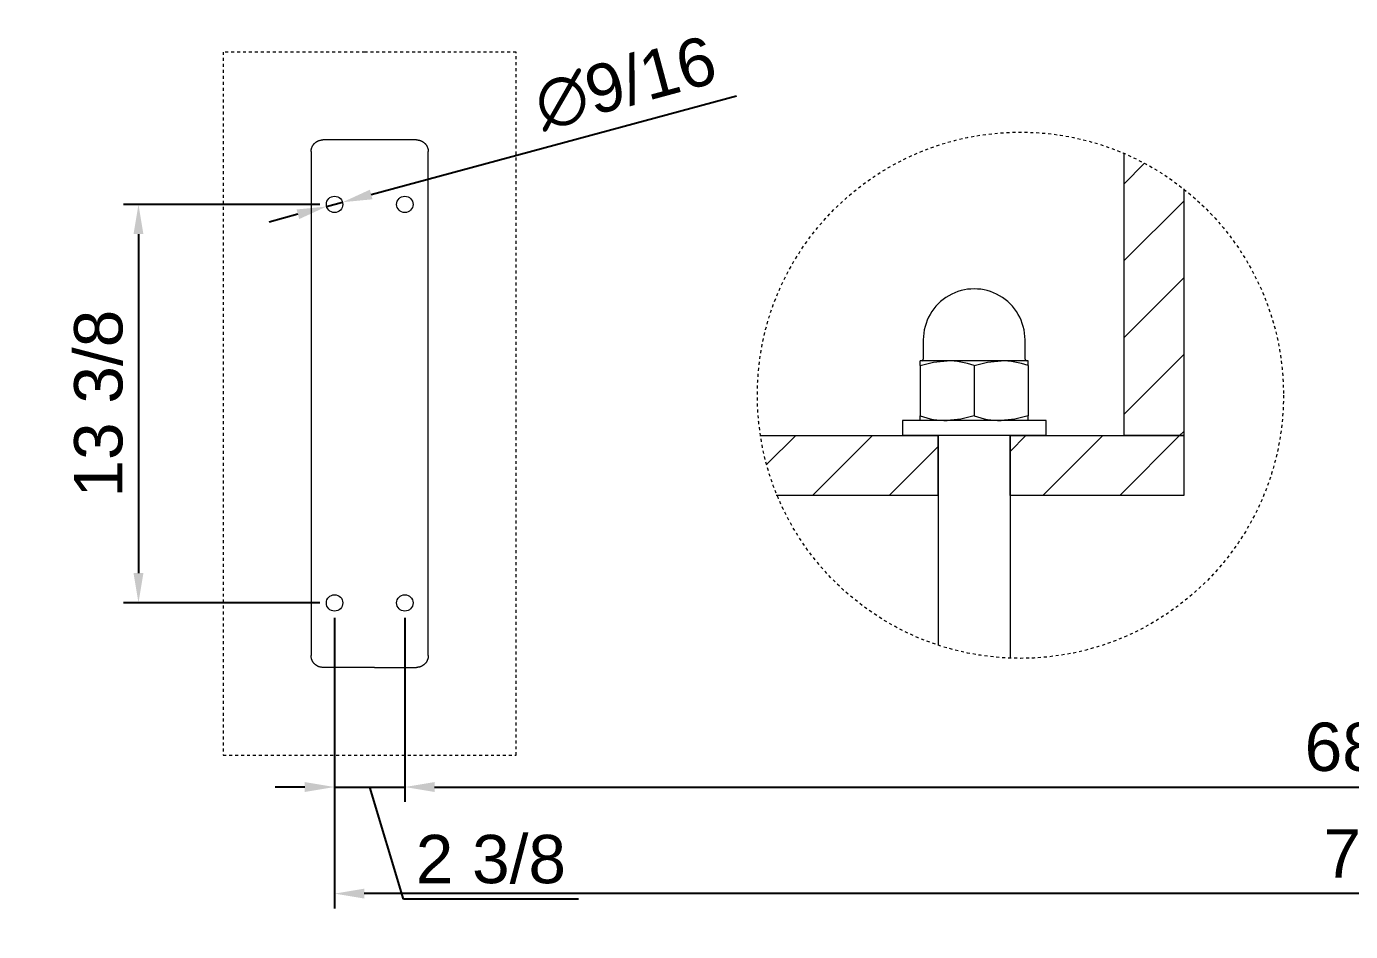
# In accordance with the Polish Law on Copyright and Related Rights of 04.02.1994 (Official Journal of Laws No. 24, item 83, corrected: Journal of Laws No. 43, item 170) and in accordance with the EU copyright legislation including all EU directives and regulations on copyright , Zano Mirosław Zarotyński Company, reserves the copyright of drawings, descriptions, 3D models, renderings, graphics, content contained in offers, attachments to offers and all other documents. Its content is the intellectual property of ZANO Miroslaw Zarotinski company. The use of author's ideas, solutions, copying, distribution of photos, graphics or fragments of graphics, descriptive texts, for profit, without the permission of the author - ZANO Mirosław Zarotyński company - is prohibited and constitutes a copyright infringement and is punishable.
# Model space of a CAD drawing. Header units: inches. Extents: x -6 to 165, y -5 to 126.
# Drawn here: x -5.84 to 38.66, y -5.33 to 25.08 of the extents above; entities that cross this region are included whole.
import ezdxf

# ---------------------------------------------------------------- set-up
doc = ezdxf.new("R2010")
doc.units = ezdxf.units.IN
doc.header["$PDSIZE"] = -1
doc.linetypes.add('HIDDEN', pattern=[1.905, 1.27, -0.635])
for name, color, linetype, lineweight in [('ZANO_R', 7, 'Continuous', 0), ('ZANO_R_przerywana', 250, 'HIDDEN', 0), ('ZANO_W', 1, 'Continuous', 0)]:
    doc.layers.add(name, color=color, linetype=linetype, lineweight=lineweight)
doc.styles.get("Standard").update_dxf_attribs({"font": 'arial.ttf'})
doc.dimstyles.new('amerykanie', dxfattribs={"dimtxt": 50, "dimasz": 50, "dimexe": 0.5, "dimexo": 0.5, "dimgap": 1, "dimtad": 1, "dimdec": 0, "dimzin": 0, "dimlunit": 5, "dimtxsty": 'Standard', "dimcen": 0.09, "dimclrd": 1, "dimclre": 1, "dimclrt": 1, "dimazin": 0, "dimtfac": 1, "dimtdec": 0, "dimtmove": 0, "dimatfit": 3, "dimfxl": 1, "dimtzin": 0, "dimarcsym": 1})

# ---------------------------------------------------------------- blocks, each defined once
blk = doc.blocks.new('*D369')
at = {"layer": 'Defpoints', "color": 0}
for p in [(4.518, 19.106), (-2.072, 5.715), (4.518, 5.715)]:
    blk.add_point(p, dxfattribs=at)
at = {"layer": 'ZANO_W', "color": 1, "lineweight": -2}
for p, q in [((4.018, 19.106), (-2.572, 19.106)), ((-2.072, 18.106), (-2.072, 6.715)), ((4.018, 5.715), (-2.572, 5.715))]:
    blk.add_line(p, q, dxfattribs=at)
at = {"layer": 'ZANO_W', "color": 1}
for points in [[(-1.905, 18.106), (-2.238, 18.106), (-2.072, 19.106)], [(-2.238, 6.715), (-1.905, 6.715), (-2.072, 5.715)]]:
    blk.add_solid(points, dxfattribs=at)
at = {"layer": 'ZANO_W', "color": 1, "insert": (-3.412, 12.41), "char_height": 1.625, "attachment_point": 5, "rotation": 90}
blk.add_mtext('13 3/8', dxfattribs=at)
blk = doc.blocks.new('*D370')
at = {"layer": 'Defpoints', "color": 0}
for p in [(4.518, 5.715), (6.881, 5.715), (6.881, -0.472)]:
    blk.add_point(p, dxfattribs=at)
at = {"layer": 'ZANO_W', "color": 1, "lineweight": -2}
for p, q in [((4.518, 5.215), (4.518, -0.972)), ((6.881, 5.215), (6.881, -0.972)), ((3.518, -0.472), (2.518, -0.472)), ((4.518, -0.472), (6.881, -0.472)), ((6.831, -4.244), (5.699, -0.472)), ((7.881, -0.472), (8.881, -0.472)), ((12.714, -4.244), (6.831, -4.244))]:
    blk.add_line(p, q, dxfattribs=at)
at = {"layer": 'ZANO_W', "color": 1}
for points in [[(3.518, -0.638), (3.518, -0.305), (4.518, -0.472)], [(7.881, -0.305), (7.881, -0.638), (6.881, -0.472)]]:
    blk.add_solid(points, dxfattribs=at)
at = {"layer": 'ZANO_W', "color": 1, "insert": (9.772, -2.903), "char_height": 1.625, "attachment_point": 5}
blk.add_mtext('2 3/8', dxfattribs=at)
blk = doc.blocks.new('*D371')
at = {"layer": 'Defpoints', "color": 0}
for p in [(6.881, 5.715), (74.935, 5.715), (74.935, -0.472)]:
    blk.add_point(p, dxfattribs=at)
at = {"layer": 'ZANO_W', "color": 1, "lineweight": -2}
for p, q in [((6.881, 5.215), (6.881, -0.972)), ((74.935, 5.215), (74.935, -0.972)), ((7.881, -0.472), (73.935, -0.472))]:
    blk.add_line(p, q, dxfattribs=at)
at = {"layer": 'ZANO_W', "color": 1}
for points in [[(7.881, -0.305), (7.881, -0.638), (6.881, -0.472)], [(73.935, -0.638), (73.935, -0.305), (74.935, -0.472)]]:
    blk.add_solid(points, dxfattribs=at)
at = {"layer": 'ZANO_W', "color": 1, "insert": (40.908, 0.869), "char_height": 1.625, "attachment_point": 5}
blk.add_mtext('68 1/16', dxfattribs=at)
blk = doc.blocks.new('*D373')
at = {"layer": 'Defpoints', "color": 0}
for p in [(4.518, 5.715), (77.298, 5.715), (4.518, -4.053)]:
    blk.add_point(p, dxfattribs=at)
at = {"layer": 'ZANO_W', "color": 1, "lineweight": -2}
for p, q in [((4.518, 5.215), (4.518, -4.553)), ((77.298, 5.215), (77.298, -4.553)), ((76.298, -4.053), (5.518, -4.053))]:
    blk.add_line(p, q, dxfattribs=at)
at = {"layer": 'ZANO_W', "color": 1}
for points in [[(5.518, -3.886), (5.518, -4.219), (4.518, -4.053)], [(76.298, -4.219), (76.298, -3.886), (77.298, -4.053)]]:
    blk.add_solid(points, dxfattribs=at)
at = {"layer": 'ZANO_W', "color": 1, "insert": (40.908, -2.712), "char_height": 1.625, "attachment_point": 5}
blk.add_mtext('72 3/4', dxfattribs=at)
blk = doc.blocks.new('*D374')
at = {"layer": 'Defpoints', "color": 0}
for p in [(4.784, 19.177), (4.252, 19.034)]:
    blk.add_point(p, dxfattribs=at)
at = {"layer": 'ZANO_W', "color": 1, "lineweight": -2}
for p, q in [((5.749, 19.438), (18.028, 22.753)), ((4.252, 19.034), (4.784, 19.177)), ((3.286, 18.773), (2.321, 18.512))]:
    blk.add_line(p, q, dxfattribs=at)
at = {"layer": 'ZANO_W', "color": 1}
for points in [[(5.706, 19.599), (5.793, 19.277), (4.784, 19.177)], [(3.33, 18.612), (3.243, 18.934), (4.252, 19.034)]]:
    blk.add_solid(points, dxfattribs=at)
at = {"layer": 'ZANO_W', "color": 1, "insert": (14.297, 23.17), "char_height": 1.625, "attachment_point": 5, "rotation": 15.1086}
blk.add_mtext('∅9/16', dxfattribs=at)

msp = doc.modelspace()

# ---------------------------------------------------------------- linework, layer by layer
at = {"layer": 'ZANO_R'}
for p, q in [((3.73099, 20.90464), (3.73214, 20.91804)), ((3.73214, 20.91804), (3.73374, 20.93139)), ((3.73374, 20.93139), (3.7358, 20.94468)), ((3.7358, 20.94468), (3.73831, 20.95789)), ((3.73831, 20.95789), (3.74127, 20.97101)), ((3.74127, 20.97101), (3.74468, 20.98402)), ((3.74468, 20.98402), (3.74853, 20.9969)), ((3.74853, 20.9969), (3.75281, 21.00965)), ((3.75281, 21.00965), (3.75753, 21.02224)), ((3.75753, 21.02224), (3.76268, 21.03466)), ((3.76268, 21.03466), (3.76825, 21.04691)), ((3.76825, 21.04691), (3.77423, 21.05895)), ((3.77423, 21.05895), (3.78062, 21.07078)), ((3.78062, 21.07078), (3.78741, 21.08239)), ((3.78741, 21.08239), (3.79459, 21.09376)), ((3.79459, 21.09376), (3.80216, 21.10488)), ((3.80216, 21.10488), (3.8101, 21.11573)), ((3.8101, 21.11573), (3.81841, 21.1263)), ((3.81841, 21.1263), (3.82707, 21.13659)), ((3.82707, 21.13659), (3.83608, 21.14657)), ((3.83608, 21.14657), (3.84543, 21.15624)), ((3.84543, 21.15624), (3.8551, 21.16559)), ((3.8551, 21.16559), (3.86508, 21.1746)), ((3.86508, 21.1746), (3.87537, 21.18326)), ((3.87537, 21.18326), (3.88594, 21.19157)), ((3.88594, 21.19157), (3.89679, 21.19951)), ((3.89679, 21.19951), (3.90791, 21.20708)), ((3.90791, 21.20708), (3.91928, 21.21426)), ((3.91928, 21.21426), (3.93089, 21.22105)), ((3.93089, 21.22105), (3.94272, 21.22744)), ((3.94272, 21.22744), (3.95476, 21.23342)), ((3.95476, 21.23342), (3.967, 21.23899)), ((3.967, 21.23899), (3.97943, 21.24413)), ((3.97943, 21.24413), (3.99202, 21.24885)), ((3.99202, 21.24885), (4.00477, 21.25314)), ((4.00477, 21.25314), (4.01765, 21.25699)), ((4.01765, 21.25699), (4.03066, 21.2604)), ((4.03066, 21.2604), (4.04378, 21.26336)), ((4.04378, 21.26336), (4.05699, 21.26587)), ((4.05699, 21.26587), (4.07028, 21.26793)), ((4.07028, 21.26793), (4.08363, 21.26953)), ((4.08363, 21.26953), (4.09703, 21.27068)), ((4.09703, 21.27068), (4.11046, 21.27136)), ((4.11046, 21.27136), (4.12391, 21.27159)), ((5.85677, 21.27159), (4.12391, 21.27159)), ((7.27457, 21.27159), (5.85677, 21.27159)), ((7.27457, 21.27159), (7.28802, 21.27136)), ((7.28802, 21.27136), (7.30145, 21.27068)), ((7.30145, 21.27068), (7.31484, 21.26953)), ((7.31484, 21.26953), (7.3282, 21.26793)), ((7.3282, 21.26793), (7.34149, 21.26587)), ((7.34149, 21.26587), (7.3547, 21.26336)), ((7.3547, 21.26336), (7.36782, 21.2604)), ((7.36782, 21.2604), (7.38082, 21.25699)), ((7.38082, 21.25699), (7.39371, 21.25314)), ((7.39371, 21.25314), (7.40646, 21.24885)), ((7.40646, 21.24885), (7.41905, 21.24413)), ((7.41905, 21.24413), (7.43147, 21.23899)), ((7.43147, 21.23899), (7.44371, 21.23342)), ((7.44371, 21.23342), (7.45576, 21.22744)), ((7.45576, 21.22744), (7.46759, 21.22105)), ((7.46759, 21.22105), (7.4792, 21.21426)), ((7.4792, 21.21426), (7.49057, 21.20708)), ((7.49057, 21.20708), (7.50169, 21.19951)), ((7.50169, 21.19951), (7.51254, 21.19157)), ((7.51254, 21.19157), (7.52311, 21.18326)), ((7.52311, 21.18326), (7.5334, 21.1746)), ((7.5334, 21.1746), (7.54338, 21.16559)), ((7.54338, 21.16559), (7.55305, 21.15624)), ((7.55305, 21.15624), (7.5624, 21.14657)), ((7.5624, 21.14657), (7.57141, 21.13659)), ((7.57141, 21.13659), (7.58007, 21.1263)), ((7.58007, 21.1263), (7.58838, 21.11573)), ((7.58838, 21.11573), (7.59632, 21.10488)), ((7.59632, 21.10488), (7.60389, 21.09376)), ((7.60389, 21.09376), (7.61107, 21.08239)), ((7.61107, 21.08239), (7.61786, 21.07078)), ((7.61786, 21.07078), (7.62425, 21.05895)), ((7.62425, 21.05895), (7.63023, 21.04691)), ((7.63023, 21.04691), (7.6358, 21.03466)), ((7.6358, 21.03466), (7.64094, 21.02224)), ((7.64094, 21.02224), (7.64566, 21.00965)), ((7.64566, 21.00965), (7.64995, 20.9969)), ((7.64995, 20.9969), (7.6538, 20.98402)), ((7.6538, 20.98402), (7.6572, 20.97101)), ((7.6572, 20.97101), (7.66016, 20.95789)), ((7.66016, 20.95789), (7.66268, 20.94468)), ((7.66268, 20.94468), (7.66473, 20.93139)), ((7.66473, 20.93139), (7.66634, 20.91804)), ((7.66634, 20.91804), (7.66748, 20.90464)), ((3.73008, 20.87776), (3.7303, 20.89121)), ((3.73008, 20.87776), (3.73008, 3.94296)), ((3.7303, 20.89121), (3.73099, 20.90464)), ((7.66748, 20.90464), (7.66817, 20.89121)), ((7.66817, 20.89121), (7.6684, 20.87776)), ((7.6684, 3.94296), (7.6684, 20.87776)), ((31.04395, 20.82291), (31.04395, 11.33666)), ((31.04395, 19.78767), (31.74326, 20.48698)), ((33.0557, 19.62599), (33.0557, 11.33666)), ((31.04395, 17.20682), (33.0557, 19.21856)), ((31.04395, 14.62596), (33.0557, 16.63771)), ((24.30462, 14.55545), (24.30462, 13.90164)), ((27.72457, 13.90164), (27.72457, 14.55545)), ((24.20402, 13.68962), (24.20402, 13.85134)), ((25.1093, 13.85134), (24.20402, 13.85134)), ((24.20402, 13.68962), (24.64754, 13.80696)), ((24.64754, 13.80696), (25.1093, 13.85134)), ((26.91987, 13.85134), (25.1093, 13.85134)), ((26.01459, 13.68962), (26.45811, 13.80696)), ((26.45811, 13.80696), (26.91987, 13.85134)), ((27.82516, 13.85134), (26.91987, 13.85134)), ((27.82516, 13.68962), (27.82516, 13.85134)), ((31.04395, 12.04511), (33.0557, 14.05685)), ((24.20402, 13.68962), (24.20402, 12.00131)), ((26.01459, 13.68962), (26.01459, 12.00131)), ((27.82516, 13.68962), (27.82516, 12.00131)), ((23.6005, 11.8396), (23.6005, 11.33666)), ((28.42868, 11.8396), (23.6005, 11.8396)), ((24.20402, 11.8396), (24.20402, 12.00131)), ((25.57107, 11.88398), (25.1093, 11.8396)), ((26.01459, 12.00131), (25.57107, 11.88398)), ((27.38163, 11.88398), (26.91987, 11.8396)), ((27.82516, 12.00131), (27.38163, 11.88398)), ((27.82516, 11.8396), (27.82516, 12.00131)), ((28.42868, 11.33666), (28.42868, 11.8396)), ((18.83138, 11.34117), (24.80755, 11.33666)), ((19.03963, 10.3642), (20.01638, 11.34095)), ((20.5812, 9.32492), (22.59492, 11.33864)), ((28.42868, 11.33666), (23.6005, 11.33666)), ((24.80755, 9.32492), (24.80755, 11.33666)), ((24.80755, 11.33666), (24.80755, 4.29382)), ((27.22164, 9.32492), (27.22164, 11.33666)), ((27.22164, 11.33666), (33.0557, 11.33666)), ((27.22164, 11.33666), (27.22164, 3.85837)), ((27.22164, 10.80365), (27.75465, 11.33666)), ((28.32376, 9.32492), (30.3355, 11.33666)), ((30.90461, 9.32492), (32.91636, 11.33666)), ((33.0557, 11.33666), (31.04395, 11.33666)), ((32.91636, 11.33666), (33.0557, 11.476)), ((23.16205, 9.32492), (24.80755, 10.97041)), ((24.80755, 9.32492), (19.35474, 9.32492)), ((33.0557, 9.32492), (27.22164, 9.32492)), ((3.7303, 3.92951), (3.73008, 3.94296)), ((3.73099, 3.91608), (3.7303, 3.92951)), ((3.73214, 3.90268), (3.73099, 3.91608)), ((3.73374, 3.88933), (3.73214, 3.90268)), ((3.7358, 3.87604), (3.73374, 3.88933)), ((3.73831, 3.86283), (3.7358, 3.87604)), ((3.74127, 3.84971), (3.73831, 3.86283)), ((3.74468, 3.8367), (3.74127, 3.84971)), ((3.74853, 3.82381), (3.74468, 3.8367)), ((3.75281, 3.81107), (3.74853, 3.82381)), ((3.75753, 3.79848), (3.75281, 3.81107)), ((3.76268, 3.78605), (3.75753, 3.79848)), ((3.76825, 3.77381), (3.76268, 3.78605)), ((3.77423, 3.76177), (3.76825, 3.77381)), ((3.78062, 3.74993), (3.77423, 3.76177)), ((3.78741, 3.73833), (3.78062, 3.74993)), ((3.79459, 3.72696), (3.78741, 3.73833)), ((3.80216, 3.71584), (3.79459, 3.72696)), ((3.8101, 3.70499), (3.80216, 3.71584)), ((3.81841, 3.69441), (3.8101, 3.70499)), ((3.82707, 3.68413), (3.81841, 3.69441)), ((3.83608, 3.67414), (3.82707, 3.68413)), ((3.84543, 3.66447), (3.83608, 3.67414)), ((3.8551, 3.65513), (3.84543, 3.66447)), ((3.86508, 3.64612), (3.8551, 3.65513)), ((3.87537, 3.63745), (3.86508, 3.64612)), ((3.88594, 3.62915), (3.87537, 3.63745)), ((3.89679, 3.62121), (3.88594, 3.62915)), ((3.90791, 3.61364), (3.89679, 3.62121)), ((3.91928, 3.60646), (3.90791, 3.61364)), ((3.93089, 3.59967), (3.91928, 3.60646)), ((3.94272, 3.59328), (3.93089, 3.59967)), ((3.95476, 3.58729), (3.94272, 3.59328)), ((3.967, 3.58173), (3.95476, 3.58729)), ((3.97943, 3.57658), (3.967, 3.58173)), ((3.99202, 3.57186), (3.97943, 3.57658)), ((4.00477, 3.56758), (3.99202, 3.57186)), ((4.01765, 3.56373), (4.00477, 3.56758)), ((4.03066, 3.56032), (4.01765, 3.56373)), ((4.04378, 3.55736), (4.03066, 3.56032)), ((7.36782, 3.56032), (7.3547, 3.55736)), ((7.38082, 3.56373), (7.36782, 3.56032)), ((7.39371, 3.56758), (7.38082, 3.56373)), ((7.40646, 3.57186), (7.39371, 3.56758)), ((7.41905, 3.57658), (7.40646, 3.57186)), ((7.43147, 3.58173), (7.41905, 3.57658)), ((7.44371, 3.58729), (7.43147, 3.58173)), ((7.45576, 3.59328), (7.44371, 3.58729)), ((7.46759, 3.59967), (7.45576, 3.59328)), ((7.4792, 3.60646), (7.46759, 3.59967)), ((7.49057, 3.61364), (7.4792, 3.60646)), ((7.50169, 3.62121), (7.49057, 3.61364)), ((7.51254, 3.62915), (7.50169, 3.62121)), ((7.52311, 3.63745), (7.51254, 3.62915)), ((7.5334, 3.64612), (7.52311, 3.63745)), ((7.54338, 3.65513), (7.5334, 3.64612)), ((7.55305, 3.66447), (7.54338, 3.65513)), ((7.5624, 3.67414), (7.55305, 3.66447)), ((7.57141, 3.68413), (7.5624, 3.67414)), ((7.58007, 3.69441), (7.57141, 3.68413)), ((7.58838, 3.70499), (7.58007, 3.69441)), ((7.59632, 3.71584), (7.58838, 3.70499)), ((7.60389, 3.72696), (7.59632, 3.71584)), ((7.61107, 3.73833), (7.60389, 3.72696)), ((7.61786, 3.74993), (7.61107, 3.73833)), ((7.62425, 3.76177), (7.61786, 3.74993)), ((7.63023, 3.77381), (7.62425, 3.76177)), ((7.6358, 3.78605), (7.63023, 3.77381)), ((7.64094, 3.79848), (7.6358, 3.78605)), ((7.64566, 3.81107), (7.64094, 3.79848)), ((7.64995, 3.82381), (7.64566, 3.81107)), ((7.6538, 3.8367), (7.64995, 3.82381)), ((7.6572, 3.84971), (7.6538, 3.8367)), ((7.66016, 3.86283), (7.6572, 3.84971)), ((7.66268, 3.87604), (7.66016, 3.86283)), ((7.66473, 3.88933), (7.66268, 3.87604)), ((7.66634, 3.90268), (7.66473, 3.88933)), ((7.66748, 3.91608), (7.66634, 3.90268)), ((7.66817, 3.92951), (7.66748, 3.91608)), ((7.6684, 3.94296), (7.66817, 3.92951)), ((4.05699, 3.55485), (4.04378, 3.55736)), ((4.07028, 3.55279), (4.05699, 3.55485)), ((4.08363, 3.55119), (4.07028, 3.55279)), ((4.09703, 3.55004), (4.08363, 3.55119)), ((4.11046, 3.54935), (4.09703, 3.55004)), ((4.12391, 3.54912), (4.11046, 3.54935)), ((5.85677, 3.54912), (4.12391, 3.54912)), ((5.85677, 3.54912), (7.27457, 3.54912)), ((7.28802, 3.54935), (7.27457, 3.54912)), ((7.30145, 3.55004), (7.28802, 3.54935)), ((7.31484, 3.55119), (7.30145, 3.55004)), ((7.3282, 3.55279), (7.31484, 3.55119)), ((7.34149, 3.55485), (7.3282, 3.55279)), ((7.3547, 3.55736), (7.34149, 3.55485))]:
    msp.add_line(p, q, dxfattribs=at)
msp.add_lwpolyline([(33.0557, 11.33666), (33.0557, 9.32492)], dxfattribs=at)
for centre in [(4.51774, 19.10551), (6.88074, 19.10552), (4.51776, 5.7152), (6.88076, 5.71522)]:
    msp.add_circle(centre, 0.27568, dxfattribs=at)
for centre, radius, start, end in [((26.01459, 14.55546), 1.70998, 359.999731, 180.000269), ((24.25431, 13.90164), 0.0503, 270.002935, 359.990235), ((25.08616, 11.10698), 2.74446, 70.226957, 89.516766), ((26.89673, 11.10698), 2.74446, 70.226957, 89.516766), ((27.77488, 13.90164), 0.0503, 180.009765, 269.997065), ((25.13247, 14.58413), 2.74463, 250.227931, 269.516264), ((26.94305, 14.58413), 2.74463, 250.227931, 269.516264)]:
    msp.add_arc(centre, radius, start, end, dxfattribs=at)
at = {"layer": 'ZANO_R_przerywana', "ltscale": 0.05}
for p, q in [((5.54171, 24.22534), (0.77633, 24.22534)), ((0.77633, 24.22534), (0.77633, 0.59538)), ((10.62215, 24.22534), (5.54171, 24.22534)), ((10.62215, 3.38226), (10.62215, 24.22534)), ((10.62215, 0.59538), (10.62215, 3.38226)), ((0.77633, 0.59538), (10.62215, 0.59538))]:
    msp.add_line(p, q, dxfattribs=at)
at = {"layer": 'ZANO_R_przerywana', "color": 1, "ltscale": 0.05}
msp.add_circle((27.56888, 12.69301), 8.84146, dxfattribs=at)

# ---------------------------------------------------------------- dimensions: what is measured, and where the dimension line sits
at = {"layer": 'ZANO_W'}
dim = msp.add_diameter_dim_2p(p1=(4.25159, 19.03366), p2=(4.78389, 19.17737), dimstyle='amerykanie', override={"dimtxt": 1.625, "dimasz": 1, "dimgap": 0.5, "dimdec": 4, "dimaunit": 1, "dimadec": 1, "dimtdec": 4, "dimtmove": 1, "dimfrac": 2}, dxfattribs=at)
dim.commit()
dim.dimension.update_dxf_attribs({"geometry": '*D374', "text_midpoint": (14.65528, 21.84246), "dimtype": 163})
dim = msp.add_linear_dim(base=(-2.07164, 5.7152), p1=(4.51774, 19.10551), p2=(4.51776, 5.7152), angle=90, dimstyle='amerykanie', override={"dimtxt": 1.625, "dimasz": 1, "dimgap": 0.5, "dimdec": 4, "dimaunit": 1, "dimadec": 1, "dimtdec": 4, "dimtmove": 1, "dimfrac": 2}, dxfattribs=at)
dim.commit()
dim.dimension.update_dxf_attribs({"geometry": '*D369', "text_midpoint": (-3.4124, 12.41036)})
for base, p1, p2, picture, middle in [((6.88076, -0.47163), (4.51776, 5.7152), (6.88076, 5.71522), '*D370', (7.33095, -2.90316)), ((4.51776, -4.05281), (77.29804, 5.71519), (4.51776, 5.7152), '*D373', (40.9079, -2.71204)), ((74.93503, -0.47163), (6.88076, 5.71522), (74.93503, 5.71522), '*D371', (40.90789, 0.86858))]:
    dim = msp.add_linear_dim(base=base, p1=p1, p2=p2, dimstyle='amerykanie', override={"dimtxt": 1.625, "dimasz": 1, "dimgap": 0.5, "dimdec": 4, "dimaunit": 1, "dimadec": 1, "dimtdec": 4, "dimtmove": 1, "dimfrac": 2}, dxfattribs=at)
    dim.commit()
    dim.dimension.update_dxf_attribs({"geometry": picture, "text_midpoint": middle})

doc.saveas('drawing.dxf')
